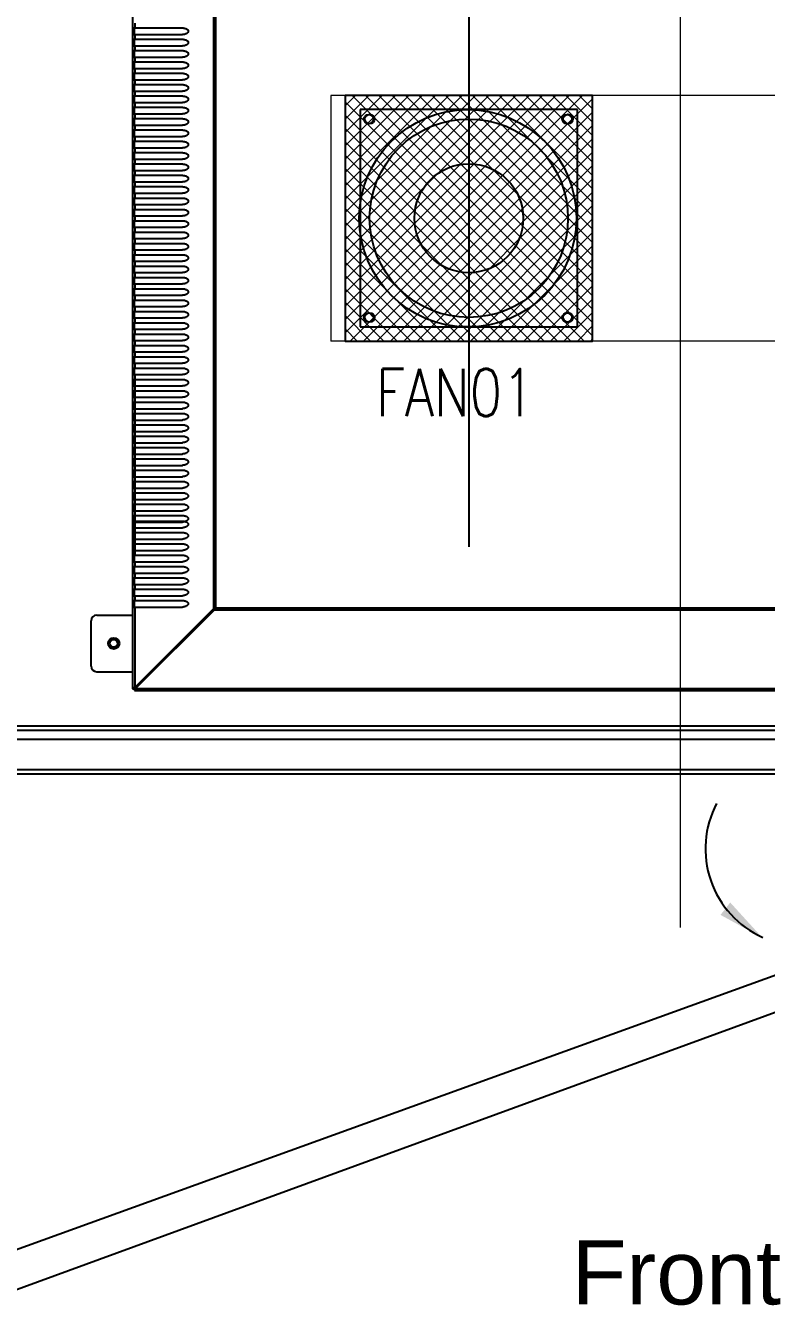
# Model space of a CAD drawing. Extents: x 79822 to 122366, y -56021 to -28815.
# Drawn here: x 84516 to 84908, y -48654 to -47976 of the extents above; entities that cross this region are included whole.
import ezdxf
from ezdxf.lldxf.tags import DXFTag

# ---------------------------------------------------------------- set-up
doc = ezdxf.new("R2010")
doc.units = 0
doc.header["$LTSCALE"] = 100
doc.header["$MEASUREMENT"] = 0
doc.layers.add('CABINET', color=7, linetype='Continuous')
doc.layers.add('PANEL', color=7, linetype='Continuous')
doc.styles.add('HZ', font='arial.ttf', dxfattribs={"width": 0.7})
doc.styles.add('ROMANS', font='romans', dxfattribs={"width": 0.8, "height": 2})
tags = doc.linetypes.add('CENTER', pattern=[2, 1.25, -0.25, 0.25, -0.25]).pattern_tags.tags
tags[10:11] = [DXFTag(74, 4), DXFTag(75, 0), DXFTag(340, '0'), DXFTag(46, 1.0), DXFTag(50, 0.0), DXFTag(44, 0.0), DXFTag(45, 0.0)]
tags[8:9] = [DXFTag(74, 4), DXFTag(75, 0), DXFTag(340, '0'), DXFTag(46, 1.0), DXFTag(50, 0.0), DXFTag(44, 0.0), DXFTag(45, 0.0)]
tags[6:7] = [DXFTag(74, 4), DXFTag(75, 0), DXFTag(340, '0'), DXFTag(46, 1.0), DXFTag(50, 0.0), DXFTag(44, 0.0), DXFTag(45, 0.0)]
tags[4:5] = [DXFTag(74, 4), DXFTag(75, 0), DXFTag(340, '0'), DXFTag(46, 1.0), DXFTag(50, 0.0), DXFTag(44, 0.0), DXFTag(45, 0.0)]
tags = doc.linetypes.add('HIDDEN', pattern=[0.375, 0.25, -0.125]).pattern_tags.tags
tags[6:7] = [DXFTag(74, 4), DXFTag(75, 0), DXFTag(340, '0'), DXFTag(46, 1.0), DXFTag(50, 0.0), DXFTag(44, 0.0), DXFTag(45, 0.0)]
tags[4:5] = [DXFTag(74, 4), DXFTag(75, 0), DXFTag(340, '0'), DXFTag(46, 1.0), DXFTag(50, 0.0), DXFTag(44, 0.0), DXFTag(45, 0.0)]

# ---------------------------------------------------------------- blocks, each defined once
blk = doc.blocks.new('风机')
at = {"color": 3}
for p, q in [((0, 0), (0, -115)), ((115, 0), (0, 0)), ((115, -115), (115, 0)), ((0, -115), (115, -115))]:
    blk.add_line(p, q, dxfattribs=at)
for centre, major_axis, start_param, end_param in [((5, -5), (1.77, 1.77), 2.356194490187731, 8.639379797367317), ((57.5, -57.5), (37.12, 37.12), 2.356194490192193, 8.63937979737178), ((110, -5), (1.77, 1.77), 2.356194490188677, 8.639379797368264), ((5, -110), (-1.77, 1.77), 0.785398, 7.068583), ((110, -110), (-1.77, 1.77), 0.785398, 7.068583)]:
    blk.add_ellipse(centre, major_axis=major_axis, ratio=1, start_param=start_param, end_param=end_param, dxfattribs=at)

msp = doc.modelspace()

# ---------------------------------------------------------------- hatches: boundary and pattern name
at = {"linetype": 'HIDDEN', "lineweight": 20}
h = msp.add_hatch(dxfattribs=at)
h.set_pattern_fill('ANSI37', color=256, scale=40, angle=180, style=2)
h.set_pattern_definition([(225, (80606.464, -29321.8283), (3.5355339, -3.5355339), []), (315, (80606.464, -29321.8283), (3.5355339, 3.5355339), [])])
h.paths.add_polyline_path([(84816.42, -48013.32), (84685.42, -48013.32), (84685.42, -48143.32), (84816.42, -48143.32)])

# ---------------------------------------------------------------- linework, layer by layer
at = {"color": 1, "linetype": 'CENTER', "lineweight": 20}
msp.add_line((84862.92, -48453.74), (84862.92, -47509.89), dxfattribs=at)
at = {"color": 7, "linetype": 'Continuous'}
for p, q in [((84572.92, -47619.35), (84572.92, -48327.35)), ((84615.71, -47661.64), (84615.71, -48285.06)), ((84616.81, -47662.24), (84616.81, -48284.46)), ((84572.92, -47977.6), (84599.34, -47977.6)), ((84573.92, -47981.1), (84573.92, -47977.6)), ((84574.02, -47975.1), (84574.02, -47977.6)), ((84572.92, -47981.1), (84599.34, -47981.1)), ((84572.92, -47983.6), (84599.34, -47983.6)), ((84573.92, -47987.1), (84573.92, -47983.6)), ((84574.02, -47981.1), (84574.02, -47983.6)), ((84572.92, -47987.1), (84599.34, -47987.1)), ((84572.92, -47989.6), (84599.34, -47989.6)), ((84573.92, -47993.1), (84573.92, -47989.6)), ((84574.02, -47987.1), (84574.02, -47989.6)), ((84572.92, -47993.1), (84599.34, -47993.1)), ((84572.92, -47995.6), (84599.34, -47995.6)), ((84573.92, -47999.1), (84573.92, -47995.6)), ((84574.02, -47993.1), (84574.02, -47995.6)), ((84572.92, -47999.1), (84599.34, -47999.1)), ((84572.92, -48001.6), (84599.34, -48001.6)), ((84573.92, -48005.1), (84573.92, -48001.6)), ((84574.02, -47999.1), (84574.02, -48001.6)), ((84572.92, -48005.1), (84599.34, -48005.1)), ((84572.92, -48007.6), (84599.34, -48007.6)), ((84572.92, -48011.1), (84599.34, -48011.1)), ((84573.92, -48011.1), (84573.92, -48007.6)), ((84574.02, -48005.1), (84574.02, -48007.6)), ((84574.02, -48011.1), (84574.02, -48013.6)), ((84572.92, -48013.6), (84599.34, -48013.6)), ((84572.92, -48017.1), (84599.34, -48017.1)), ((84573.92, -48017.1), (84573.92, -48013.6)), ((84574.02, -48017.1), (84574.02, -48019.6)), ((84574.02, -48017.1), (84574.02, -48019.6)), ((84572.92, -48019.6), (84599.34, -48019.6)), ((84572.92, -48019.6), (84599.34, -48019.6)), ((84572.92, -48023.1), (84599.34, -48023.1)), ((84572.92, -48023.1), (84599.34, -48023.1)), ((84573.92, -48023.1), (84573.92, -48019.6)), ((84573.92, -48023.1), (84573.92, -48019.6)), ((84574.02, -48023.1), (84574.02, -48025.6)), ((84574.02, -48023.1), (84574.02, -48025.6)), ((84572.92, -48025.6), (84599.34, -48025.6)), ((84572.92, -48025.6), (84599.34, -48025.6)), ((84572.92, -48029.1), (84599.34, -48029.1)), ((84572.92, -48029.1), (84599.34, -48029.1)), ((84572.92, -48031.6), (84599.34, -48031.6)), ((84573.92, -48029.1), (84573.92, -48025.6)), ((84573.92, -48029.1), (84573.92, -48025.6)), ((84573.92, -48035.1), (84573.92, -48031.6)), ((84574.02, -48029.1), (84574.02, -48031.6)), ((84574.02, -48029.1), (84574.02, -48031.6)), ((84572.92, -48035.1), (84599.34, -48035.1)), ((84572.92, -48037.6), (84599.34, -48037.6)), ((84573.92, -48041.1), (84573.92, -48037.6)), ((84574.02, -48035.1), (84574.02, -48037.6)), ((84572.92, -48041.1), (84599.34, -48041.1)), ((84572.92, -48043.6), (84599.34, -48043.6)), ((84573.92, -48047.1), (84573.92, -48043.6)), ((84574.02, -48041.1), (84574.02, -48043.6)), ((84572.92, -48047.1), (84599.34, -48047.1)), ((84572.92, -48049.6), (84599.34, -48049.6)), ((84573.92, -48053.1), (84573.92, -48049.6)), ((84574.02, -48047.1), (84574.02, -48049.6)), ((84572.92, -48053.1), (84599.34, -48053.1)), ((84572.92, -48055.6), (84599.34, -48055.6)), ((84573.92, -48059.1), (84573.92, -48055.6)), ((84574.02, -48053.1), (84574.02, -48055.6)), ((84572.92, -48059.1), (84599.34, -48059.1)), ((84572.92, -48061.6), (84599.34, -48061.6)), ((84572.92, -48065.1), (84599.34, -48065.1)), ((84573.92, -48065.1), (84573.92, -48061.6)), ((84574.02, -48059.1), (84574.02, -48061.6)), ((84574.02, -48065.1), (84574.02, -48067.6)), ((84572.92, -48067.6), (84599.34, -48067.6)), ((84572.92, -48071.1), (84599.34, -48071.1)), ((84573.92, -48071.1), (84573.92, -48067.6)), ((84574.02, -48071.1), (84574.02, -48073.6)), ((84572.92, -48073.6), (84599.34, -48073.6)), ((84572.92, -48077.1), (84599.34, -48077.1)), ((84573.92, -48077.1), (84573.92, -48073.6)), ((84574.02, -48077.1), (84574.02, -48079.6)), ((84572.92, -48079.6), (84599.34, -48079.6)), ((84572.92, -48083.1), (84599.34, -48083.1)), ((84572.92, -48085.6), (84599.34, -48085.6)), ((84573.92, -48083.1), (84573.92, -48079.6)), ((84573.92, -48089.1), (84573.92, -48085.6)), ((84574.02, -48083.1), (84574.02, -48085.6)), ((84572.92, -48089.1), (84599.34, -48089.1)), ((84572.92, -48091.6), (84599.34, -48091.6)), ((84573.92, -48095.1), (84573.92, -48091.6)), ((84574.02, -48089.1), (84574.02, -48091.6)), ((84572.92, -48095.1), (84599.34, -48095.1)), ((84572.92, -48097.6), (84599.34, -48097.6)), ((84573.92, -48101.1), (84573.92, -48097.6)), ((84574.02, -48095.1), (84574.02, -48097.6)), ((84572.92, -48101.1), (84599.34, -48101.1)), ((84572.92, -48103.6), (84599.34, -48103.6)), ((84573.92, -48107.1), (84573.92, -48103.6)), ((84574.02, -48101.1), (84574.02, -48103.6)), ((84572.92, -48107.1), (84599.34, -48107.1)), ((84572.92, -48109.6), (84599.34, -48109.6)), ((84572.92, -48113.1), (84599.34, -48113.1)), ((84573.92, -48113.1), (84573.92, -48109.6)), ((84574.02, -48107.1), (84574.02, -48109.6)), ((84574.02, -48113.1), (84574.02, -48115.6)), ((84572.92, -48115.6), (84599.34, -48115.6)), ((84572.92, -48119.1), (84599.34, -48119.1)), ((84573.92, -48119.1), (84573.92, -48115.6)), ((84574.02, -48119.1), (84574.02, -48121.6)), ((84572.92, -48121.6), (84599.34, -48121.6)), ((84572.92, -48125.1), (84599.34, -48125.1)), ((84573.92, -48125.1), (84573.92, -48121.6)), ((84574.02, -48125.1), (84574.02, -48127.6)), ((84572.92, -48127.6), (84599.34, -48127.6)), ((84572.92, -48131.1), (84599.34, -48131.1)), ((84573.92, -48131.1), (84573.92, -48127.6)), ((84574.02, -48131.1), (84574.02, -48133.6)), ((84572.92, -48133.6), (84599.34, -48133.6)), ((84572.92, -48137.1), (84599.34, -48137.1)), ((84572.92, -48139.6), (84599.34, -48139.6)), ((84573.92, -48137.1), (84573.92, -48133.6)), ((84573.92, -48143.1), (84573.92, -48139.6)), ((84574.02, -48137.1), (84574.02, -48139.6)), ((84572.92, -48143.1), (84599.34, -48143.1)), ((84572.92, -48145.6), (84599.34, -48145.6)), ((84573.92, -48149.1), (84573.92, -48145.6)), ((84574.02, -48143.1), (84574.02, -48145.6)), ((84572.92, -48149.1), (84599.34, -48149.1)), ((84572.92, -48151.6), (84599.34, -48151.6)), ((84573.92, -48155.1), (84573.92, -48151.6)), ((84574.02, -48149.1), (84574.02, -48151.6)), ((84572.92, -48155.1), (84599.34, -48155.1)), ((84572.92, -48157.6), (84599.34, -48157.6)), ((84573.92, -48161.1), (84573.92, -48157.6)), ((84574.02, -48155.1), (84574.02, -48157.6)), ((84572.92, -48161.1), (84599.34, -48161.1)), ((84572.92, -48163.6), (84599.34, -48163.6)), ((84572.92, -48167.1), (84599.34, -48167.1)), ((84573.92, -48167.1), (84573.92, -48163.6)), ((84574.02, -48161.1), (84574.02, -48238.6)), ((84574.02, -48167.1), (84574.02, -48169.6)), ((84572.92, -48169.6), (84599.34, -48169.6)), ((84572.92, -48173.1), (84599.34, -48173.1)), ((84573.92, -48173.1), (84573.92, -48169.6)), ((84574.02, -48173.1), (84574.02, -48175.6)), ((84572.92, -48175.6), (84599.34, -48175.6)), ((84572.92, -48179.1), (84599.34, -48179.1)), ((84573.92, -48179.1), (84573.92, -48175.6)), ((84574.02, -48179.1), (84574.02, -48181.6)), ((84572.92, -48181.6), (84599.34, -48181.6)), ((84572.92, -48185.1), (84599.34, -48185.1)), ((84572.92, -48187.6), (84599.34, -48187.6)), ((84573.92, -48185.1), (84573.92, -48181.6)), ((84573.92, -48191.1), (84573.92, -48187.6)), ((84574.02, -48185.1), (84574.02, -48187.6)), ((84572.92, -48191.1), (84599.34, -48191.1)), ((84572.92, -48193.6), (84599.34, -48193.6)), ((84573.92, -48197.1), (84573.92, -48193.6)), ((84574.02, -48191.1), (84574.02, -48193.6)), ((84572.92, -48197.1), (84599.34, -48197.1)), ((84572.92, -48199.6), (84599.34, -48199.6)), ((84573.92, -48203.1), (84573.92, -48199.6)), ((84574.02, -48197.1), (84574.02, -48199.6)), ((84572.92, -48203.1), (84599.34, -48203.1)), ((84572.92, -48205.6), (84599.34, -48205.6)), ((84573.92, -48209.1), (84573.92, -48205.6)), ((84574.02, -48203.1), (84574.02, -48205.6)), ((84572.92, -48209.1), (84599.34, -48209.1)), ((84572.92, -48211.6), (84599.34, -48211.6)), ((84573.92, -48215.1), (84573.92, -48211.6)), ((84572.92, -48215.1), (84599.34, -48215.1)), ((84572.92, -48217.6), (84599.34, -48217.6)), ((84572.92, -48221.1), (84599.34, -48221.1)), ((84573.92, -48221.1), (84573.92, -48217.6)), ((84574.02, -48215.1), (84574.02, -48217.6)), ((84574.02, -48221.1), (84574.02, -48223.6)), ((84572.92, -48223.6), (84599.34, -48223.6)), ((84572.92, -48227.1), (84599.34, -48227.1)), ((84573.92, -48227.1), (84573.92, -48223.6)), ((84574.02, -48227.1), (84574.02, -48229.6)), ((84572.92, -48229.6), (84599.34, -48229.6)), ((84572.92, -48233.1), (84599.34, -48233.1)), ((84573.92, -48233.1), (84573.92, -48229.6)), ((84574.02, -48233.1), (84574.02, -48235.6)), ((84572.92, -48235.6), (84599.34, -48235.6)), ((84572.92, -48238.6), (84599.34, -48238.6)), ((84572.92, -48239.1), (84599.34, -48239.1)), ((84573.92, -48239.1), (84573.92, -48235.6)), ((84573.92, -48242.1), (84573.92, -48238.6)), ((84573.92, -48245.1), (84573.92, -48241.6)), ((84574.02, -48239.1), (84574.02, -48241.6)), ((84572.92, -48242.1), (84599.34, -48242.1)), ((84572.92, -48244.6), (84599.34, -48244.6)), ((84572.92, -48248.1), (84599.34, -48248.1)), ((84573.92, -48248.1), (84573.92, -48244.6)), ((84573.92, -48251.1), (84573.92, -48247.6)), ((84574.02, -48242.1), (84574.02, -48244.6)), ((84574.02, -48245.1), (84574.02, -48247.6)), ((84574.02, -48248.1), (84574.02, -48250.6)), ((84572.92, -48250.6), (84599.34, -48250.6)), ((84572.92, -48254.1), (84599.34, -48254.1)), ((84573.92, -48254.1), (84573.92, -48250.6)), ((84573.92, -48257.1), (84573.92, -48253.6)), ((84574.02, -48251.1), (84574.02, -48253.6)), ((84574.02, -48254.1), (84574.02, -48256.6)), ((84572.92, -48256.6), (84599.34, -48256.6)), ((84572.92, -48260.1), (84599.34, -48260.1)), ((84573.92, -48260.1), (84573.92, -48256.6)), ((84574.02, -48260.1), (84574.02, -48262.6)), ((84572.92, -48262.6), (84599.34, -48262.6)), ((84572.92, -48266.1), (84599.34, -48266.1)), ((84572.92, -48268.6), (84599.34, -48268.6)), ((84573.92, -48266.1), (84573.92, -48262.6)), ((84573.92, -48272.1), (84573.92, -48268.6)), ((84574.02, -48266.1), (84574.02, -48268.6)), ((84572.92, -48272.1), (84599.34, -48272.1)), ((84572.92, -48274.6), (84599.34, -48274.6)), ((84573.92, -48278.1), (84573.92, -48274.6)), ((84574.02, -48272.1), (84574.02, -48274.6)), ((84572.92, -48278.1), (84599.34, -48278.1)), ((84572.92, -48280.6), (84599.34, -48280.6)), ((84573.92, -48284.1), (84573.92, -48280.6)), ((84574.02, -48278.1), (84574.02, -48280.6)), ((84553.92, -48288.35), (84572.92, -48288.35)), ((84572.92, -48284.1), (84599.34, -48284.1)), ((84574.02, -48284.1), (84574.02, -48326.75)), ((84615.71, -48285.06), (84574.02, -48326.75)), ((84616.21, -48285.06), (84574.52, -48326.75)), ((84616.21, -48285.56), (84574.52, -48327.25)), ((84615.71, -48285.06), (84616.21, -48285.06)), ((84616.21, -48285.56), (84616.21, -48285.06)), ((84616.21, -48285.56), (85109.63, -48285.56)), ((84616.81, -48284.46), (85109.03, -48284.46)), ((84550.92, -48315.35), (84550.92, -48291.35)), ((84553.92, -48318.35), (84572.92, -48318.35)), ((84572.92, -48327.35), (84574.02, -48327.35)), ((84573.92, -48327.25), (84573.92, -48328.35)), ((84573.92, -48328.35), (85151.92, -48328.35)), ((84574.02, -48326.75), (84574.52, -48326.75)), ((84574.52, -48327.25), (84574.52, -48326.75)), ((84574.52, -48327.25), (85151.32, -48327.25)), ((84501.02, -48347.05), (85225.42, -48347.05)), ((85225.42, -48349.35), (84501.02, -48349.35)), ((84501.02, -48354.1), (85225.42, -48354.1)), ((85256.42, -48370.3), (84469.02, -48370.3)), ((85256.42, -48372.6), (84469.02, -48372.6))]:
    msp.add_line(p, q, dxfattribs=at)
at = {"color": 5, "linetype": 'HIDDEN', "lineweight": 15, "ltscale": 30}
for p, q in [((84677.92, -48013.32), (84677.92, -48143.32)), ((85047.92, -48013.32), (84677.92, -48013.32)), ((85047.92, -48143.32), (84677.92, -48143.32))]:
    msp.add_line(p, q, dxfattribs=at)
at = {"linetype": 'HIDDEN'}
msp.add_lwpolyline([(84816.42, -48013.32), (84685.42, -48013.32), (84685.42, -48143.32), (84816.42, -48143.32)], close=True, dxfattribs=at)
at = {"color": 7, "linetype": 'HIDDEN'}
for centre, radius in [((84750.42, -48078.32), 57.5), ((84697.92, -48025.82), 2.5), ((84802.92, -48025.82), 2.5), ((84697.92, -48130.82), 2.5), ((84802.92, -48130.82), 2.5)]:
    msp.add_circle(centre, radius, dxfattribs=at)
at = {"color": 7, "linetype": 'Continuous'}
for radius in [3, 2]:
    msp.add_circle((84562.92, -48303.35), radius, dxfattribs=at)
for centre, radius, start, end in [((84553.92, -48291.35), 3, 90, 180), ((84625.04, -48293.38), 12.13, 134.03676, 135.37999), ((84607.9, -48276.24), 12.13, 314.62001, 315.96324), ((84648.46, -48345.37), 68.64, 117.45319, 117.81313), ((84555.9, -48252.82), 68.64, 332.18687, 332.54681), ((84562.92, -48303.35), 2.5, 255, 195), ((84553.92, -48315.35), 3, 180, 270), ((84578.34, -48341.14), 15.02, 106.71863, 107.12156), ((84560.14, -48322.93), 15.02, 342.87844, 343.28137)]:
    msp.add_arc(centre, radius, start, end, dxfattribs=at)
for points, start_tangent, end_tangent in [([(84599.34, -47977.6), (84600.12, -47977.66), (84600.82, -47977.83), (84601.43, -47978.08), (84601.93, -47978.44), (84602.27, -47978.9), (84602.37, -47979.43), (84602.2, -47979.92), (84601.85, -47980.33), (84601.35, -47980.66), (84600.77, -47980.89), (84600.09, -47981.05), (84599.34, -47981.1)], (0.999961, -0.008789), (-0.999962, -0.008666)), ([(84599.34, -47983.6), (84600.12, -47983.66), (84600.82, -47983.83), (84601.43, -47984.08), (84601.93, -47984.44), (84602.27, -47984.9), (84602.37, -47985.43), (84602.2, -47985.92), (84601.85, -47986.33), (84601.35, -47986.66), (84600.77, -47986.89), (84600.09, -47987.05), (84599.34, -47987.1)], (0.999961, -0.008789), (-0.999962, -0.008666)), ([(84599.34, -47989.6), (84600.12, -47989.66), (84600.82, -47989.83), (84601.43, -47990.08), (84601.93, -47990.44), (84602.27, -47990.9), (84602.37, -47991.43), (84602.2, -47991.92), (84601.85, -47992.33), (84601.35, -47992.66), (84600.77, -47992.89), (84600.09, -47993.05), (84599.34, -47993.1)], (0.999961, -0.008789), (-0.999962, -0.008666)), ([(84599.34, -47995.6), (84600.12, -47995.66), (84600.82, -47995.83), (84601.43, -47996.08), (84601.93, -47996.44), (84602.27, -47996.9), (84602.37, -47997.43), (84602.2, -47997.92), (84601.85, -47998.33), (84601.35, -47998.66), (84600.77, -47998.89), (84600.09, -47999.05), (84599.34, -47999.1)], (0.999961, -0.008789), (-0.999962, -0.008666)), ([(84599.34, -48001.6), (84600.12, -48001.66), (84600.82, -48001.83), (84601.43, -48002.08), (84601.93, -48002.44), (84602.27, -48002.9), (84602.37, -48003.43), (84602.2, -48003.92), (84601.85, -48004.33), (84601.35, -48004.66), (84600.77, -48004.89), (84600.09, -48005.05), (84599.34, -48005.1)], (0.999961, -0.008789), (-0.999962, -0.008666)), ([(84599.34, -48007.6), (84600.12, -48007.66), (84600.82, -48007.83), (84601.43, -48008.08), (84601.93, -48008.44), (84602.27, -48008.9), (84602.37, -48009.43), (84602.2, -48009.92), (84601.85, -48010.33), (84601.35, -48010.66), (84600.77, -48010.89), (84600.09, -48011.05), (84599.34, -48011.1)], (0.999961, -0.008789), (-0.999962, -0.008666)), ([(84599.34, -48013.6), (84600.12, -48013.66), (84600.82, -48013.83), (84601.43, -48014.08), (84601.93, -48014.44), (84602.27, -48014.9), (84602.37, -48015.43), (84602.2, -48015.92), (84601.85, -48016.33), (84601.35, -48016.66), (84600.77, -48016.89), (84600.09, -48017.05), (84599.34, -48017.1)], (0.999961, -0.008789), (-0.999962, -0.008666)), ([(84599.34, -48019.6), (84600.12, -48019.66), (84600.82, -48019.83), (84601.43, -48020.08), (84601.93, -48020.44), (84602.27, -48020.9), (84602.37, -48021.43), (84602.2, -48021.92), (84601.85, -48022.33), (84601.35, -48022.66), (84600.77, -48022.89), (84600.09, -48023.05), (84599.34, -48023.1)], (0.999961, -0.008789), (-0.999962, -0.008666)), ([(84599.34, -48019.6), (84600.12, -48019.66), (84600.82, -48019.83), (84601.43, -48020.08), (84601.93, -48020.44), (84602.27, -48020.9), (84602.37, -48021.43), (84602.2, -48021.92), (84601.85, -48022.33), (84601.35, -48022.66), (84600.77, -48022.89), (84600.09, -48023.05), (84599.34, -48023.1)], (0.999961, -0.008789), (-0.999962, -0.008666)), ([(84599.34, -48025.6), (84600.12, -48025.66), (84600.82, -48025.83), (84601.43, -48026.08), (84601.93, -48026.44), (84602.27, -48026.9), (84602.37, -48027.43), (84602.2, -48027.92), (84601.85, -48028.33), (84601.35, -48028.66), (84600.77, -48028.89), (84600.09, -48029.05), (84599.34, -48029.1)], (0.999961, -0.008789), (-0.999962, -0.008666)), ([(84599.34, -48025.6), (84600.12, -48025.66), (84600.82, -48025.83), (84601.43, -48026.08), (84601.93, -48026.44), (84602.27, -48026.9), (84602.37, -48027.43), (84602.2, -48027.92), (84601.85, -48028.33), (84601.35, -48028.66), (84600.77, -48028.89), (84600.09, -48029.05), (84599.34, -48029.1)], (0.999961, -0.008789), (-0.999962, -0.008666)), ([(84599.34, -48031.6), (84600.12, -48031.66), (84600.82, -48031.83), (84601.43, -48032.08), (84601.93, -48032.44), (84602.27, -48032.9), (84602.37, -48033.43), (84602.2, -48033.92), (84601.85, -48034.33), (84601.35, -48034.66), (84600.77, -48034.89), (84600.09, -48035.05), (84599.34, -48035.1)], (0.999961, -0.008789), (-0.999962, -0.008666)), ([(84599.34, -48037.6), (84600.12, -48037.66), (84600.82, -48037.83), (84601.43, -48038.08), (84601.93, -48038.44), (84602.27, -48038.9), (84602.37, -48039.43), (84602.2, -48039.92), (84601.85, -48040.33), (84601.35, -48040.66), (84600.77, -48040.89), (84600.09, -48041.05), (84599.34, -48041.1)], (0.999961, -0.008789), (-0.999962, -0.008666)), ([(84599.34, -48043.6), (84600.12, -48043.66), (84600.82, -48043.83), (84601.43, -48044.08), (84601.93, -48044.44), (84602.27, -48044.9), (84602.37, -48045.43), (84602.2, -48045.92), (84601.85, -48046.33), (84601.35, -48046.66), (84600.77, -48046.89), (84600.09, -48047.05), (84599.34, -48047.1)], (0.999961, -0.008789), (-0.999962, -0.008666)), ([(84599.34, -48049.6), (84600.12, -48049.66), (84600.82, -48049.83), (84601.43, -48050.08), (84601.93, -48050.44), (84602.27, -48050.9), (84602.37, -48051.43), (84602.2, -48051.92), (84601.85, -48052.33), (84601.35, -48052.66), (84600.77, -48052.89), (84600.09, -48053.05), (84599.34, -48053.1)], (0.999961, -0.008789), (-0.999962, -0.008666)), ([(84599.34, -48055.6), (84600.12, -48055.66), (84600.82, -48055.83), (84601.43, -48056.08), (84601.93, -48056.44), (84602.27, -48056.9), (84602.37, -48057.43), (84602.2, -48057.92), (84601.85, -48058.33), (84601.35, -48058.66), (84600.77, -48058.89), (84600.09, -48059.05), (84599.34, -48059.1)], (0.999961, -0.008789), (-0.999962, -0.008666)), ([(84599.34, -48061.6), (84600.12, -48061.66), (84600.82, -48061.83), (84601.43, -48062.08), (84601.93, -48062.44), (84602.27, -48062.9), (84602.37, -48063.43), (84602.2, -48063.92), (84601.85, -48064.33), (84601.35, -48064.66), (84600.77, -48064.89), (84600.09, -48065.05), (84599.34, -48065.1)], (0.999961, -0.008789), (-0.999962, -0.008666)), ([(84599.34, -48067.6), (84600.12, -48067.66), (84600.82, -48067.83), (84601.43, -48068.08), (84601.93, -48068.44), (84602.27, -48068.9), (84602.37, -48069.43), (84602.2, -48069.92), (84601.85, -48070.33), (84601.35, -48070.66), (84600.77, -48070.89), (84600.09, -48071.05), (84599.34, -48071.1)], (0.999961, -0.008789), (-0.999962, -0.008666)), ([(84599.34, -48073.6), (84600.12, -48073.66), (84600.82, -48073.83), (84601.43, -48074.08), (84601.93, -48074.44), (84602.27, -48074.9), (84602.37, -48075.43), (84602.2, -48075.92), (84601.85, -48076.33), (84601.35, -48076.66), (84600.77, -48076.89), (84600.09, -48077.05), (84599.34, -48077.1)], (0.999961, -0.008789), (-0.999962, -0.008666)), ([(84599.34, -48079.6), (84600.12, -48079.66), (84600.82, -48079.83), (84601.43, -48080.08), (84601.93, -48080.44), (84602.27, -48080.9), (84602.37, -48081.43), (84602.2, -48081.92), (84601.85, -48082.33), (84601.35, -48082.66), (84600.77, -48082.89), (84600.09, -48083.05), (84599.34, -48083.1)], (0.999961, -0.008789), (-0.999962, -0.008666)), ([(84599.34, -48085.6), (84600.12, -48085.66), (84600.82, -48085.83), (84601.43, -48086.08), (84601.93, -48086.44), (84602.27, -48086.9), (84602.37, -48087.43), (84602.2, -48087.92), (84601.85, -48088.33), (84601.35, -48088.66), (84600.77, -48088.89), (84600.09, -48089.05), (84599.34, -48089.1)], (0.999961, -0.008789), (-0.999962, -0.008666)), ([(84599.34, -48091.6), (84600.12, -48091.66), (84600.82, -48091.83), (84601.43, -48092.08), (84601.93, -48092.44), (84602.27, -48092.9), (84602.37, -48093.43), (84602.2, -48093.92), (84601.85, -48094.33), (84601.35, -48094.66), (84600.77, -48094.89), (84600.09, -48095.05), (84599.34, -48095.1)], (0.999961, -0.008789), (-0.999962, -0.008666)), ([(84599.34, -48097.6), (84600.12, -48097.66), (84600.82, -48097.83), (84601.43, -48098.08), (84601.93, -48098.44), (84602.27, -48098.9), (84602.37, -48099.43), (84602.2, -48099.92), (84601.85, -48100.33), (84601.35, -48100.66), (84600.77, -48100.89), (84600.09, -48101.05), (84599.34, -48101.1)], (0.999961, -0.008789), (-0.999962, -0.008666)), ([(84599.34, -48103.6), (84600.12, -48103.66), (84600.82, -48103.83), (84601.43, -48104.08), (84601.93, -48104.44), (84602.27, -48104.9), (84602.37, -48105.43), (84602.2, -48105.92), (84601.85, -48106.33), (84601.35, -48106.66), (84600.77, -48106.89), (84600.09, -48107.05), (84599.34, -48107.1)], (0.999961, -0.008789), (-0.999962, -0.008666)), ([(84599.34, -48109.6), (84600.12, -48109.66), (84600.82, -48109.83), (84601.43, -48110.08), (84601.93, -48110.44), (84602.27, -48110.9), (84602.37, -48111.43), (84602.2, -48111.92), (84601.85, -48112.33), (84601.35, -48112.66), (84600.77, -48112.89), (84600.09, -48113.05), (84599.34, -48113.1)], (0.999961, -0.008789), (-0.999962, -0.008666)), ([(84599.34, -48115.6), (84600.12, -48115.66), (84600.82, -48115.83), (84601.43, -48116.08), (84601.93, -48116.44), (84602.27, -48116.9), (84602.37, -48117.43), (84602.2, -48117.92), (84601.85, -48118.33), (84601.35, -48118.66), (84600.77, -48118.89), (84600.09, -48119.05), (84599.34, -48119.1)], (0.999961, -0.008789), (-0.999962, -0.008666)), ([(84599.34, -48121.6), (84600.12, -48121.66), (84600.82, -48121.83), (84601.43, -48122.08), (84601.93, -48122.44), (84602.27, -48122.9), (84602.37, -48123.43), (84602.2, -48123.92), (84601.85, -48124.33), (84601.35, -48124.66), (84600.77, -48124.89), (84600.09, -48125.05), (84599.34, -48125.1)], (0.999961, -0.008789), (-0.999962, -0.008666)), ([(84599.34, -48127.6), (84600.12, -48127.66), (84600.82, -48127.83), (84601.43, -48128.08), (84601.93, -48128.44), (84602.27, -48128.9), (84602.37, -48129.43), (84602.2, -48129.92), (84601.85, -48130.33), (84601.35, -48130.66), (84600.77, -48130.89), (84600.09, -48131.05), (84599.34, -48131.1)], (0.999961, -0.008789), (-0.999962, -0.008666)), ([(84599.34, -48133.6), (84600.12, -48133.66), (84600.82, -48133.83), (84601.43, -48134.08), (84601.93, -48134.44), (84602.27, -48134.9), (84602.37, -48135.43), (84602.2, -48135.92), (84601.85, -48136.33), (84601.35, -48136.66), (84600.77, -48136.89), (84600.09, -48137.05), (84599.34, -48137.1)], (0.999961, -0.008789), (-0.999962, -0.008666)), ([(84599.34, -48139.6), (84600.12, -48139.66), (84600.82, -48139.83), (84601.43, -48140.08), (84601.93, -48140.44), (84602.27, -48140.9), (84602.37, -48141.43), (84602.2, -48141.92), (84601.85, -48142.33), (84601.35, -48142.66), (84600.77, -48142.89), (84600.09, -48143.05), (84599.34, -48143.1)], (0.999961, -0.008789), (-0.999962, -0.008666)), ([(84599.34, -48145.6), (84600.12, -48145.66), (84600.82, -48145.83), (84601.43, -48146.08), (84601.93, -48146.44), (84602.27, -48146.9), (84602.37, -48147.43), (84602.2, -48147.92), (84601.85, -48148.33), (84601.35, -48148.66), (84600.77, -48148.89), (84600.09, -48149.05), (84599.34, -48149.1)], (0.999961, -0.008789), (-0.999962, -0.008666)), ([(84599.34, -48151.6), (84600.12, -48151.66), (84600.82, -48151.83), (84601.43, -48152.08), (84601.93, -48152.44), (84602.27, -48152.9), (84602.37, -48153.43), (84602.2, -48153.92), (84601.85, -48154.33), (84601.35, -48154.66), (84600.77, -48154.89), (84600.09, -48155.05), (84599.34, -48155.1)], (0.999961, -0.008789), (-0.999962, -0.008666)), ([(84599.34, -48157.6), (84600.12, -48157.66), (84600.82, -48157.83), (84601.43, -48158.08), (84601.93, -48158.44), (84602.27, -48158.9), (84602.37, -48159.43), (84602.2, -48159.92), (84601.85, -48160.33), (84601.35, -48160.66), (84600.77, -48160.89), (84600.09, -48161.05), (84599.34, -48161.1)], (0.999961, -0.008789), (-0.999962, -0.008666)), ([(84599.34, -48163.6), (84600.12, -48163.66), (84600.82, -48163.83), (84601.43, -48164.08), (84601.93, -48164.44), (84602.27, -48164.9), (84602.37, -48165.43), (84602.2, -48165.92), (84601.85, -48166.33), (84601.35, -48166.66), (84600.77, -48166.89), (84600.09, -48167.05), (84599.34, -48167.1)], (0.999961, -0.008789), (-0.999962, -0.008666)), ([(84599.34, -48169.6), (84600.12, -48169.66), (84600.82, -48169.83), (84601.43, -48170.08), (84601.93, -48170.44), (84602.27, -48170.9), (84602.37, -48171.43), (84602.2, -48171.92), (84601.85, -48172.33), (84601.35, -48172.66), (84600.77, -48172.89), (84600.09, -48173.05), (84599.34, -48173.1)], (0.999961, -0.008789), (-0.999962, -0.008666)), ([(84599.34, -48175.6), (84600.12, -48175.66), (84600.82, -48175.83), (84601.43, -48176.08), (84601.93, -48176.44), (84602.27, -48176.9), (84602.37, -48177.43), (84602.2, -48177.92), (84601.85, -48178.33), (84601.35, -48178.66), (84600.77, -48178.89), (84600.09, -48179.05), (84599.34, -48179.1)], (0.999961, -0.008789), (-0.999962, -0.008666)), ([(84599.34, -48181.6), (84600.12, -48181.66), (84600.82, -48181.83), (84601.43, -48182.08), (84601.93, -48182.44), (84602.27, -48182.9), (84602.37, -48183.43), (84602.2, -48183.92), (84601.85, -48184.33), (84601.35, -48184.66), (84600.77, -48184.89), (84600.09, -48185.05), (84599.34, -48185.1)], (0.999961, -0.008789), (-0.999962, -0.008666)), ([(84599.34, -48187.6), (84600.12, -48187.66), (84600.82, -48187.83), (84601.43, -48188.08), (84601.93, -48188.44), (84602.27, -48188.9), (84602.37, -48189.43), (84602.2, -48189.92), (84601.85, -48190.33), (84601.35, -48190.66), (84600.77, -48190.89), (84600.09, -48191.05), (84599.34, -48191.1)], (0.999961, -0.008789), (-0.999962, -0.008666)), ([(84599.34, -48193.6), (84600.12, -48193.66), (84600.82, -48193.83), (84601.43, -48194.08), (84601.93, -48194.44), (84602.27, -48194.9), (84602.37, -48195.43), (84602.2, -48195.92), (84601.85, -48196.33), (84601.35, -48196.66), (84600.77, -48196.89), (84600.09, -48197.05), (84599.34, -48197.1)], (0.999961, -0.008789), (-0.999962, -0.008666)), ([(84599.34, -48199.6), (84600.12, -48199.66), (84600.82, -48199.83), (84601.43, -48200.08), (84601.93, -48200.44), (84602.27, -48200.9), (84602.37, -48201.43), (84602.2, -48201.92), (84601.85, -48202.33), (84601.35, -48202.66), (84600.77, -48202.89), (84600.09, -48203.05), (84599.34, -48203.1)], (0.999961, -0.008789), (-0.999962, -0.008666)), ([(84599.34, -48205.6), (84600.12, -48205.66), (84600.82, -48205.83), (84601.43, -48206.08), (84601.93, -48206.44), (84602.27, -48206.9), (84602.37, -48207.43), (84602.2, -48207.92), (84601.85, -48208.33), (84601.35, -48208.66), (84600.77, -48208.89), (84600.09, -48209.05), (84599.34, -48209.1)], (0.999961, -0.008789), (-0.999962, -0.008666)), ([(84599.34, -48211.6), (84600.12, -48211.66), (84600.82, -48211.83), (84601.43, -48212.08), (84601.93, -48212.44), (84602.27, -48212.9), (84602.37, -48213.43), (84602.2, -48213.92), (84601.85, -48214.33), (84601.35, -48214.66), (84600.77, -48214.89), (84600.09, -48215.05), (84599.34, -48215.1)], (0.999961, -0.008789), (-0.999962, -0.008666)), ([(84599.34, -48217.6), (84600.12, -48217.66), (84600.82, -48217.83), (84601.43, -48218.08), (84601.93, -48218.44), (84602.27, -48218.9), (84602.37, -48219.43), (84602.2, -48219.92), (84601.85, -48220.33), (84601.35, -48220.66), (84600.77, -48220.89), (84600.09, -48221.05), (84599.34, -48221.1)], (0.999961, -0.008789), (-0.999962, -0.008666)), ([(84599.34, -48223.6), (84600.12, -48223.66), (84600.82, -48223.83), (84601.43, -48224.08), (84601.93, -48224.44), (84602.27, -48224.9), (84602.37, -48225.43), (84602.2, -48225.92), (84601.85, -48226.33), (84601.35, -48226.66), (84600.77, -48226.89), (84600.09, -48227.05), (84599.34, -48227.1)], (0.999961, -0.008789), (-0.999962, -0.008666)), ([(84599.34, -48229.6), (84600.12, -48229.66), (84600.82, -48229.83), (84601.43, -48230.08), (84601.93, -48230.44), (84602.27, -48230.9), (84602.37, -48231.43), (84602.2, -48231.92), (84601.85, -48232.33), (84601.35, -48232.66), (84600.77, -48232.89), (84600.09, -48233.05), (84599.34, -48233.1)], (0.999961, -0.008789), (-0.999962, -0.008666)), ([(84599.34, -48235.6), (84600.12, -48235.66), (84600.82, -48235.83), (84601.43, -48236.08), (84601.93, -48236.44), (84602.27, -48236.9), (84602.37, -48237.43), (84602.2, -48237.92), (84601.85, -48238.33), (84601.35, -48238.66), (84600.77, -48238.89), (84600.09, -48239.05), (84599.34, -48239.1)], (0.999961, -0.008789), (-0.999962, -0.008666)), ([(84599.34, -48238.6), (84600.12, -48238.66), (84600.82, -48238.83), (84601.43, -48239.08), (84601.93, -48239.44), (84602.27, -48239.9), (84602.37, -48240.43), (84602.2, -48240.92), (84601.85, -48241.33), (84601.35, -48241.66), (84600.77, -48241.89), (84600.09, -48242.05), (84599.34, -48242.1)], (0.999961, -0.008789), (-0.999962, -0.008666)), ([(84599.34, -48244.6), (84600.12, -48244.66), (84600.82, -48244.83), (84601.43, -48245.08), (84601.93, -48245.44), (84602.27, -48245.9), (84602.37, -48246.43), (84602.2, -48246.92), (84601.85, -48247.33), (84601.35, -48247.66), (84600.77, -48247.89), (84600.09, -48248.05), (84599.34, -48248.1)], (0.999961, -0.008789), (-0.999962, -0.008666)), ([(84599.34, -48250.6), (84600.12, -48250.66), (84600.82, -48250.83), (84601.43, -48251.08), (84601.93, -48251.44), (84602.27, -48251.9), (84602.37, -48252.43), (84602.2, -48252.92), (84601.85, -48253.33), (84601.35, -48253.66), (84600.77, -48253.89), (84600.09, -48254.05), (84599.34, -48254.1)], (0.999961, -0.008789), (-0.999962, -0.008666)), ([(84599.34, -48256.6), (84600.12, -48256.66), (84600.82, -48256.83), (84601.43, -48257.08), (84601.93, -48257.44), (84602.27, -48257.9), (84602.37, -48258.43), (84602.2, -48258.92), (84601.85, -48259.33), (84601.35, -48259.66), (84600.77, -48259.89), (84600.09, -48260.05), (84599.34, -48260.1)], (0.999961, -0.008789), (-0.999962, -0.008666)), ([(84599.34, -48262.6), (84600.12, -48262.66), (84600.82, -48262.83), (84601.43, -48263.08), (84601.93, -48263.44), (84602.27, -48263.9), (84602.37, -48264.43), (84602.2, -48264.92), (84601.85, -48265.33), (84601.35, -48265.66), (84600.77, -48265.89), (84600.09, -48266.05), (84599.34, -48266.1)], (0.999961, -0.008789), (-0.999962, -0.008666)), ([(84599.34, -48268.6), (84600.12, -48268.66), (84600.82, -48268.83), (84601.43, -48269.08), (84601.93, -48269.44), (84602.27, -48269.9), (84602.37, -48270.43), (84602.2, -48270.92), (84601.85, -48271.33), (84601.35, -48271.66), (84600.77, -48271.89), (84600.09, -48272.05), (84599.34, -48272.1)], (0.999961, -0.008789), (-0.999962, -0.008666)), ([(84599.34, -48274.6), (84600.12, -48274.66), (84600.82, -48274.83), (84601.43, -48275.08), (84601.93, -48275.44), (84602.27, -48275.9), (84602.37, -48276.43), (84602.2, -48276.92), (84601.85, -48277.33), (84601.35, -48277.66), (84600.77, -48277.89), (84600.09, -48278.05), (84599.34, -48278.1)], (0.999961, -0.008789), (-0.999962, -0.008666)), ([(84599.34, -48280.6), (84600.12, -48280.66), (84600.82, -48280.83), (84601.43, -48281.08), (84601.93, -48281.44), (84602.27, -48281.9), (84602.37, -48282.43), (84602.2, -48282.92), (84601.85, -48283.33), (84601.35, -48283.66), (84600.77, -48283.89), (84600.09, -48284.05), (84599.34, -48284.1)], (0.999961, -0.008789), (-0.999962, -0.008666)), ([(84615.71, -48285.06), (84616.06, -48284.86), (84616.43, -48284.66)], (0.856944, 0.515409), (0.883981, 0.467523)), ([(84616.21, -48285.56), (84616.41, -48285.21), (84616.61, -48284.84)], (0.515409, 0.856944), (0.467523, 0.883981)), ([(84616.21, -48285.06), (84616.4, -48284.86)], (0.671784, 0.740747), (0.701407, 0.712761)), ([(84616.21, -48285.06), (84616.41, -48284.87)], (0.740747, 0.671784), (0.712761, 0.701407)), ([(84573.06, -48327.15), (84572.92, -48327.35)], (-0.79084, -0.612022), (0, -1)), ([(84573.92, -48326.78), (84573.44, -48326.95), (84573.22, -48327.05), (84573.06, -48327.15)], (-0.955586, -0.294712), (-0.79084, -0.612022)), ([(84574, -48327.15), (84573.92, -48327.35)], (-0.569202, -0.822198), (0, -1)), ([(84574.12, -48327.28), (84573.92, -48327.35)], (-0.822198, -0.569202), (-1, 0)), ([(84574.12, -48328.22), (84573.92, -48328.35)], (-0.612022, -0.79084), (-1, 0)), ([(84574.52, -48326.75), (84574.2, -48326.95), (84574, -48327.15)], (-0.875724, -0.482812), (-0.569202, -0.822198)), ([(84574.52, -48326.75), (84574.32, -48327.07), (84574.12, -48327.28)], (-0.482812, -0.875724), (-0.822198, -0.569202)), ([(84574.49, -48327.35), (84574.32, -48327.84), (84574.22, -48328.06), (84574.12, -48328.22)], (-0.294712, -0.955586), (-0.612022, -0.79084))]:
    msp.add_spline(points, degree=3, dxfattribs=dict(at, start_tangent=start_tangent, end_tangent=end_tangent))
at = {"layer": 'CABINET', "color": 1, "linetype": 'CENTER'}
msp.add_line((84750.92, -47704.15), (84750.92, -48252.29), dxfattribs=at)
at = {"layer": 'CABINET', "color": 3, "linetype": 'CENTER'}
msp.add_circle((84750.92, -48078.32), 28.81, dxfattribs=at)
at = {"layer": 'PANEL', "linetype": 'HIDDEN'}
for p, q in [((84499.32, -48628.39), (85207.21, -48372.6)), ((84506.15, -48647.22), (85257.45, -48372.63))]:
    msp.add_line(p, q, dxfattribs=at)
at = {"layer": 'PANEL', "color": 7}
msp.add_arc((84927.66, -48412.05), 51.49, 152.18894, 245.71907, dxfattribs=at)
at = {"layer": 'PANEL', "color": 7, "linetype": 'ByBlock'}
msp.add_solid([(84884.16, -48447.03), (84889.32, -48440.48), (84906.38, -48459.23)], dxfattribs=at)

# ---------------------------------------------------------------- block references
at = {"color": 3}
msp.add_blockref('风机', (84693.42, -48020.82), dxfattribs=at)

# ---------------------------------------------------------------- texts
at = {"color": 7, "style": 'ROMANS', "width": 0.8}
msp.add_text('FAN01', height=25, dxfattribs=at).set_placement((84701.71, -48183.06))
at = {"color": 7, "style": 'HZ'}
msp.add_text('Front', height=34, dxfattribs=at).set_placement((84805.34, -48653.23))

doc.saveas('drawing.dxf')
